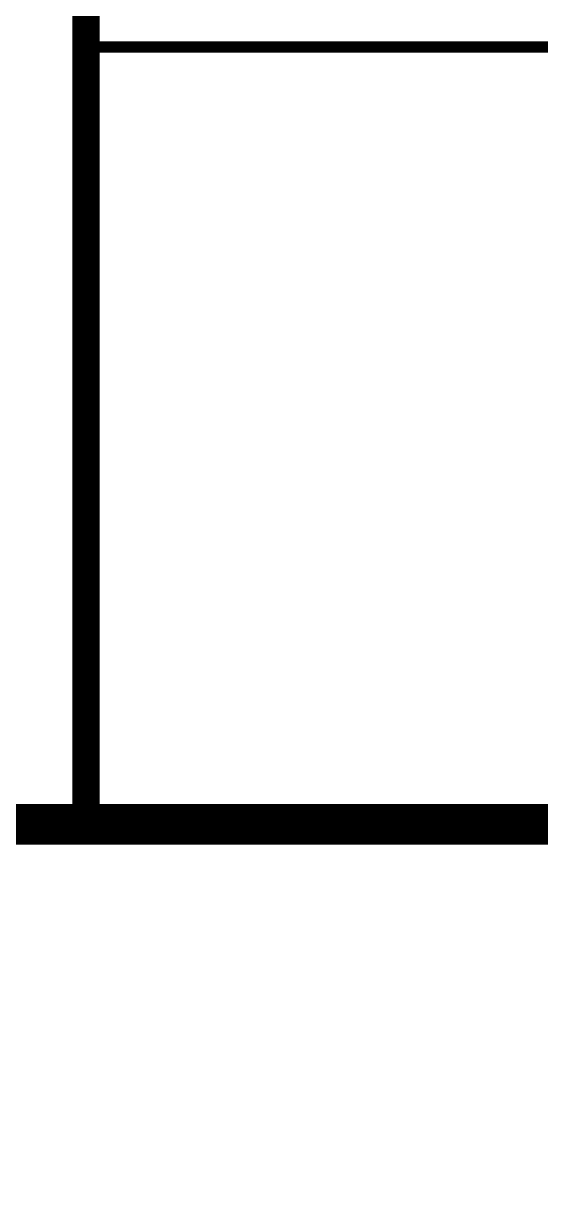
# Model space of a CAD drawing. Header units: millimetres. Extents: x 0 to 395, y 0 to 190.
# Drawn here: x 291.2 to 314.1, y 0 to 51.4 of the extents above; entities that cross this region are included whole.
import ezdxf

# ---------------------------------------------------------------- set-up
doc = ezdxf.new("R2010")
doc.units = ezdxf.units.MM
doc.layers.add('Mechanical3', color=76, linetype='Continuous')
doc.layers.add('TopLayer', color=1, linetype='Continuous')

msp = doc.modelspace()

# ---------------------------------------------------------------- linework, layer by layer
at = {"layer": 'Mechanical3', "const_width": 0.01}
msp.add_lwpolyline([(0, 0), (395, 0)], dxfattribs=at)
at = {"layer": 'TopLayer'}
for points, const_width in [([(293.975, 50.4), (293.975, 61.825)], 1.2), ([(293.975, 16.3), (293.975, 50.4)], 1.2), ([(293.975, 50.4), (294.075, 50.3)], 0.5), ([(294.075, 50.3), (321, 50.3)], 0.5), ([(269.625, 15.875), (293.975, 15.875)], 1.8), ([(293.975, 15.875), (332.85, 15.875)], 1.8)]:
    msp.add_lwpolyline(points, dxfattribs=dict(at, const_width=const_width))
for points, const_width in [([(293.675, 50.4, 1), (294.275, 50.4, 1)], 0.6), ([(293.675, 50.4, 1), (294.275, 50.4, 1)], 0.6), ([(293.85, 50.4, 1), (294.1, 50.4, 1)], 0.25), ([(293.95, 50.3, 1), (294.2, 50.3, 1)], 0.25), ([(293.95, 50.3, 1), (294.2, 50.3, 1)], 0.25), ([(293.525, 15.875, 1), (294.425, 15.875, 1)], 0.9), ([(293.525, 15.875, 1), (294.425, 15.875, 1)], 0.9), ([(293.675, 16.3, 1), (294.275, 16.3, 1)], 0.6)]:
    msp.add_lwpolyline(points, format="xyb", close=True, dxfattribs=dict(at, const_width=const_width))

doc.saveas('drawing.dxf')
